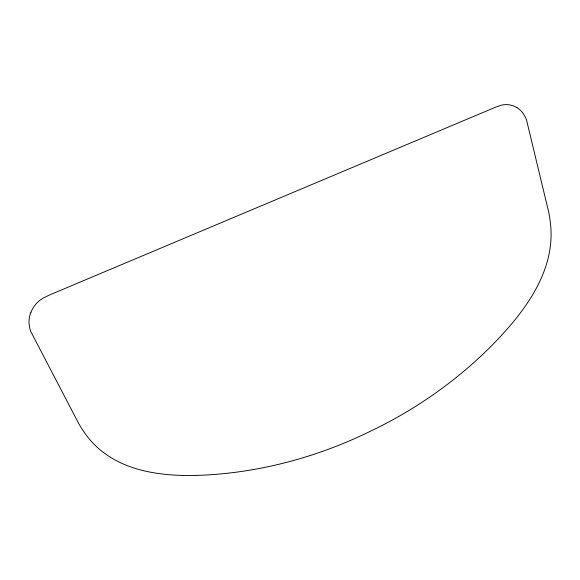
<?xml version="1.0" encoding="UTF-8"?>
<svg xmlns="http://www.w3.org/2000/svg" width="580" height="580" viewBox="0 0 580 580"><rect width="100%" height="100%" fill="white"/><g stroke="black" fill="none" stroke-linecap="round" stroke-linejoin="round"><path stroke-width="0.87" d="M30.907 312.25A30.928 28.26 -3 0 0 29.022 323.19L29.725 328.07A33.575 30.704 -3.2 0 0 30.82 331.615L78.677 423.494A128.39 117.428 -25.1 0 0 83.52 431.215C114.311 477.666 176.574 478.536 226.265 473.374C275.95 468.053 324.51 453.596 369.409 431.738C413.641 410.72 454.495 382.503 489.302 348.014C522.87 314.462 557.59 270.882 550.036 220.233A121.097 105.705 -59.9 0 0 548.644 211.917L526.538 119.987A30.182 25.665 -70.9 0 0 525.255 116.935L523.022 113.231A27.767 23.584 -71 0 0 516.91 107.59M30.95 312.265A30.769 28.116 -2.9 0 1 42.579 298.41L49.401 295.031L495.755 107.112L501.642 105.103A27.622 23.468 -71 0 1 516.882 107.641"/></g></svg>
